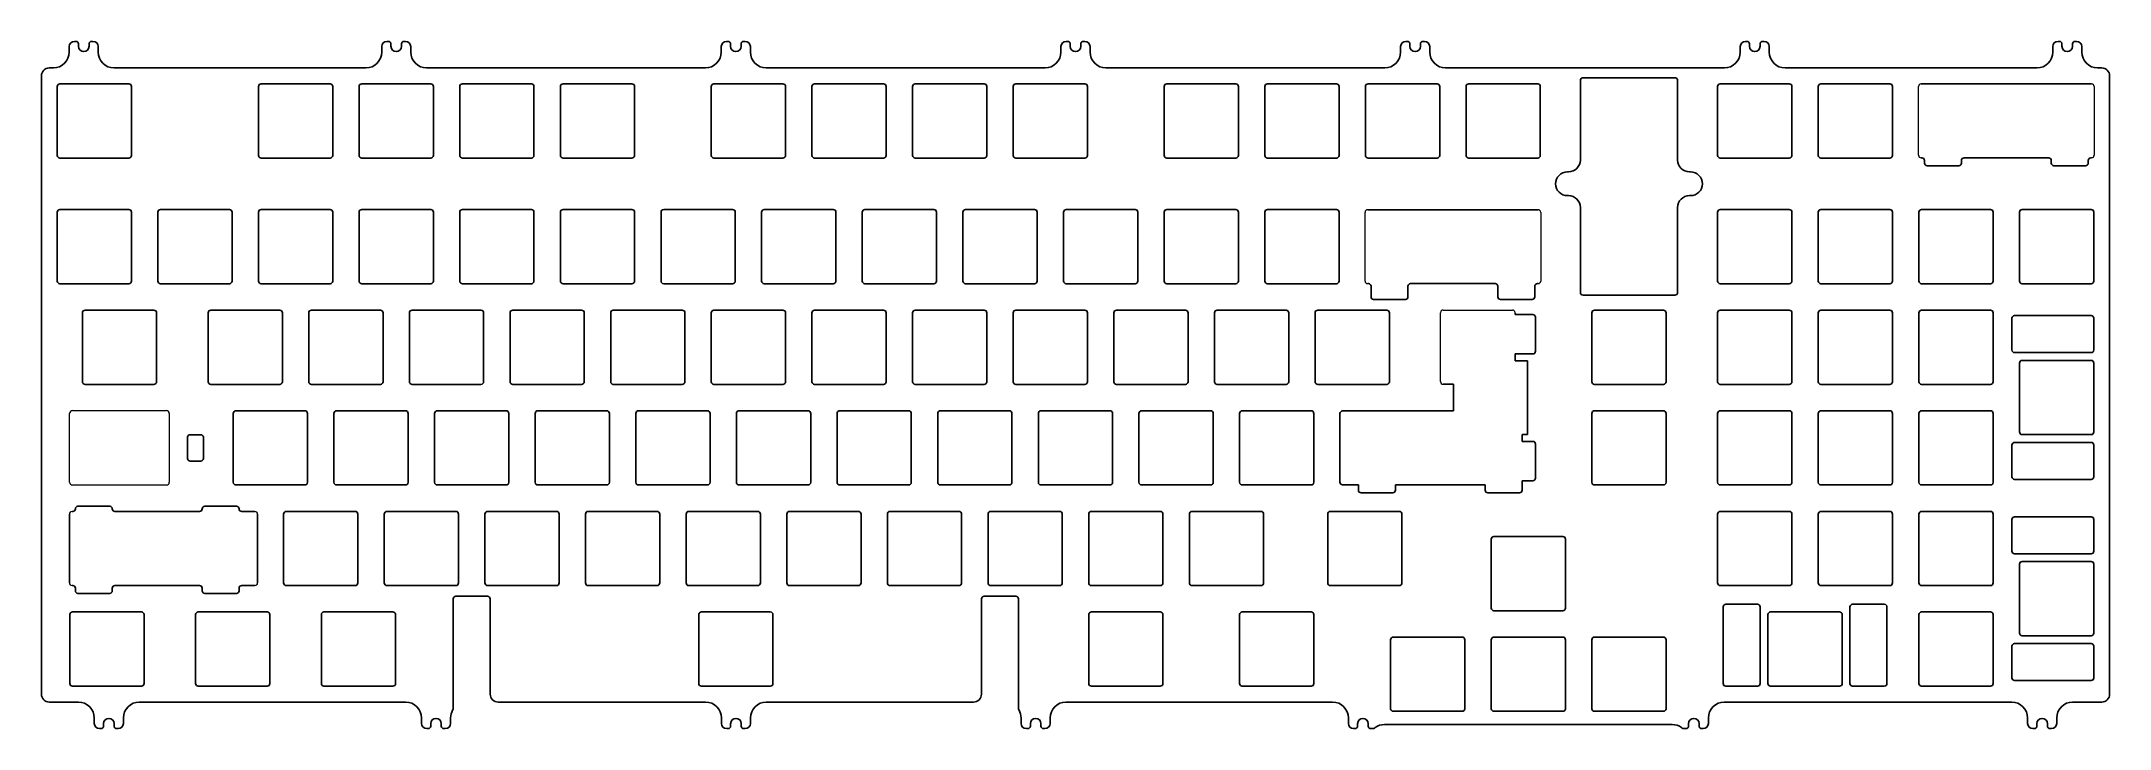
# Model space of a CAD drawing. Header units: millimetres. Extents: x 11 to 402, y 6 to 136.
import ezdxf

# ---------------------------------------------------------------- set-up
doc = ezdxf.new("R2010")
doc.units = ezdxf.units.MM
doc.layers.add('JELLY-00-00-06_PBL1', color=7, linetype='Continuous')
doc.layers.add('Visible_Pen_No__7', color=7, linetype='Continuous', lineweight=18)

msp = doc.modelspace()

# ---------------------------------------------------------------- linework, layer by layer
at = {"color": 51, "true_color": 0xf7f281}
for p, q in [((15.9, 135.17), (15.9, 134.13)), ((17.15, 136.17), (16.9, 136.17)), ((17.65, 135.23), (17.65, 135.67)), ((19.65, 135.23), (19.65, 135.67)), ((20.4, 136.17), (20.15, 136.17)), ((21.4, 135.17), (21.4, 134.13)), ((75.05, 135.17), (75.05, 134.13)), ((76.3, 136.17), (76.05, 136.17)), ((76.8, 135.23), (76.8, 135.67)), ((78.8, 135.23), (78.8, 135.67)), ((79.55, 136.17), (79.3, 136.17)), ((80.55, 135.17), (80.55, 134.13)), ((139.34, 135.17), (139.34, 134.13)), ((140.59, 136.17), (140.34, 136.17)), ((141.09, 135.23), (141.09, 135.67)), ((143.09, 135.23), (143.09, 135.67)), ((143.84, 136.17), (143.59, 136.17)), ((144.84, 135.17), (144.84, 134.13)), ((203.64, 135.17), (203.64, 134.13)), ((204.89, 136.17), (204.64, 136.17)), ((205.39, 135.23), (205.39, 135.67)), ((207.39, 135.23), (207.39, 135.67)), ((208.14, 136.17), (207.89, 136.17)), ((209.14, 135.17), (209.14, 134.13)), ((267.94, 135.17), (267.94, 134.13)), ((269.19, 136.17), (268.94, 136.17)), ((269.69, 135.23), (269.69, 135.67)), ((271.69, 135.23), (271.69, 135.67)), ((272.44, 136.17), (272.19, 136.17)), ((273.44, 135.17), (273.44, 134.13)), ((332.23, 135.17), (332.23, 134.13)), ((333.48, 136.17), (333.23, 136.17)), ((333.98, 135.23), (333.98, 135.67)), ((335.98, 135.23), (335.98, 135.67)), ((336.73, 136.17), (336.48, 136.17)), ((337.73, 135.17), (337.73, 134.13)), ((391.38, 135.17), (391.38, 134.13)), ((392.63, 136.17), (392.38, 136.17)), ((393.13, 135.23), (393.13, 135.67)), ((395.13, 135.23), (395.13, 135.67)), ((395.88, 136.17), (395.63, 136.17)), ((396.88, 135.17), (396.88, 134.13)), ((10.63, 129.63), (10.63, 12.57)), ((12.4, 131.13), (12.13, 131.13)), ((24.4, 131.13), (72.05, 131.13)), ((83.55, 131.13), (136.34, 131.13)), ((147.84, 131.13), (200.64, 131.13)), ((212.14, 131.13), (264.94, 131.13)), ((276.44, 131.13), (329.23, 131.13)), ((340.73, 131.13), (388.38, 131.13)), ((399.88, 131.13), (400.65, 131.13)), ((402.15, 129.63), (402.15, 12.57)), ((366.6, 114.11), (366.48, 114.11)), ((374.1, 113.61), (374.1, 113.11)), ((391.1, 113.61), (391.1, 113.11)), ((398.73, 114.11), (398.6, 114.11)), ((261.83, 90.29), (261.7, 90.29)), ((293.83, 90.29), (293.95, 90.29)), ((262.33, 87.79), (262.33, 89.79)), ((269.33, 89.79), (269.33, 87.79)), ((286.33, 89.79), (286.33, 87.79)), ((293.33, 87.79), (293.33, 89.79)), ((289.59, 84.79), (289.59, 84.42)), ((292.97, 84.42), (289.59, 84.42)), ((289.59, 76.98), (292.97, 76.98)), ((289.59, 75.7), (289.59, 76.98)), ((291.97, 75.7), (289.59, 75.7)), ((291.97, 75.7), (291.97, 61.7)), ((292.97, 76.98), (292.97, 76.98)), ((384.15, 77.23), (398.65, 77.23)), ((256.44, 65.69), (256.44, 52.69)), ((256.94, 66.19), (277.97, 66.19)), ((38.3, 57.19), (38.3, 61.19)), ((38.8, 61.69), (40.8, 61.69)), ((41.3, 61.19), (41.3, 57.19)), ((290.95, 60.42), (290.95, 61.7)), ((290.95, 61.7), (291.97, 61.7)), ((290.95, 60.42), (292.97, 60.42)), ((292.97, 60.42), (292.97, 60.42)), ((384.15, 60.23), (398.65, 60.23)), ((40.8, 56.69), (38.8, 56.69)), ((266.95, 52.19), (266.95, 51.19)), ((283.95, 52.19), (283.95, 51.19)), ((290.95, 51.19), (290.95, 52.98)), ((292.97, 52.98), (290.95, 52.98)), ((24.56, 47.14), (40.56, 47.14)), ((48.56, 47.14), (51.06, 47.14)), ((15.93, 33.64), (15.93, 46.64)), ((51.56, 46.64), (51.56, 33.64)), ((383.65, 39.64), (383.65, 45.64)), ((384.15, 39.14), (398.65, 39.14)), ((16.56, 33.14), (16.43, 33.14)), ((17.06, 32.14), (17.06, 32.64)), ((23.56, 31.64), (17.56, 31.64)), ((24.06, 32.64), (24.06, 32.14)), ((40.56, 33.14), (24.56, 33.14)), ((41.06, 32.64), (41.06, 32.14)), ((47.56, 31.64), (41.56, 31.64)), ((48.06, 32.14), (48.06, 32.64)), ((51.06, 33.14), (48.56, 33.14)), ((336, 29.07), (336, 14.57)), ((353, 29.07), (353, 14.57)), ((353.5, 29.57), (359.5, 29.57)), ((384.15, 22.14), (398.65, 22.14)), ((12.13, 11.07), (17.65, 11.07)), ((20.65, 7.03), (20.65, 8.07)), ((26.15, 7.03), (26.15, 8.07)), ((29.15, 11.07), (79.59, 11.07)), ((82.59, 7.03), (82.59, 8.07)), ((88.09, 7.03), (88.09, 8.07)), ((97.09, 11.07), (136.36, 11.07)), ((139.36, 7.03), (139.36, 8.07)), ((144.86, 7.03), (144.86, 8.07)), ((147.86, 11.07), (187.09, 11.07)), ((196.09, 7.03), (196.09, 8.07)), ((201.59, 7.03), (201.59, 8.07)), ((204.59, 11.07), (255.04, 11.07)), ((258.04, 7.03), (258.04, 8.07)), ((326.19, 7.03), (326.19, 8.07)), ((329.19, 11.07), (383.63, 11.07)), ((386.63, 7.03), (386.63, 8.07)), ((392.13, 7.03), (392.13, 8.07)), ((395.13, 11.07), (400.65, 11.07)), ((21.65, 6.03), (21.9, 6.03)), ((22.4, 6.97), (22.4, 6.53)), ((24.4, 6.97), (24.4, 6.53)), ((24.9, 6.03), (25.15, 6.03)), ((83.59, 6.03), (83.84, 6.03)), ((84.34, 6.97), (84.34, 6.53)), ((86.34, 6.97), (86.34, 6.53)), ((86.84, 6.03), (87.09, 6.03)), ((140.36, 6.03), (140.61, 6.03)), ((141.11, 6.97), (141.11, 6.53)), ((143.11, 6.97), (143.11, 6.53)), ((143.61, 6.03), (143.86, 6.03)), ((197.09, 6.03), (197.34, 6.03)), ((197.84, 6.97), (197.84, 6.53)), ((199.84, 6.97), (199.84, 6.53)), ((200.34, 6.03), (200.59, 6.03)), ((259.04, 6.03), (259.29, 6.03)), ((259.79, 6.97), (259.79, 6.53)), ((261.79, 6.97), (261.79, 6.53)), ((262.29, 6.03), (262.54, 6.03)), ((319.33, 6.81), (264.9, 6.81)), ((321.69, 6.03), (321.94, 6.03)), ((322.44, 6.97), (322.44, 6.53)), ((324.44, 6.97), (324.44, 6.53)), ((324.94, 6.03), (325.19, 6.03)), ((387.63, 6.03), (387.88, 6.03)), ((388.38, 6.97), (388.38, 6.53)), ((390.38, 6.97), (390.38, 6.53)), ((390.88, 6.03), (391.13, 6.03))]:
    msp.add_line(p, q, dxfattribs=at)
at = {"color": 51}
msp.add_line((12.4, 131.13), (12.9, 131.13), dxfattribs=at)
for p, q in [((302.46, 129.28), (319.86, 129.28)), ((301.96, 113.7), (301.96, 128.78)), ((320.36, 113.7), (320.36, 128.78)), ((299.51, 111.45), (299.71, 111.45)), ((322.81, 111.45), (322.61, 111.45)), ((297.26, 109.2), (297.26, 109.2)), ((299.51, 106.95), (299.71, 106.95)), ((322.81, 106.95), (322.61, 106.95)), ((325.06, 109.2), (325.06, 109.2)), ((301.96, 88.62), (301.96, 104.7)), ((320.36, 88.62), (320.36, 104.7)), ((319.86, 88.12), (302.46, 88.12))]:
    msp.add_line(p, q)
at = {"color": 51, "linetype": 'Continuous', "true_color": 0xf7f281}
for p, q in [((398.73, 128.11), (366.48, 128.11)), ((367.1, 113.11), (367.1, 113.61)), ((390.6, 114.11), (374.6, 114.11)), ((398.1, 113.11), (398.1, 113.61)), ((367.6, 112.61), (373.6, 112.61)), ((397.6, 112.61), (391.6, 112.61)), ((261.7, 104.29), (293.95, 104.29)), ((269.83, 90.29), (285.83, 90.29)), ((262.83, 87.29), (268.83, 87.29)), ((292.83, 87.29), (286.83, 87.29)), ((293.47, 83.92), (293.47, 77.48)), ((383.65, 83.73), (383.65, 77.73)), ((398.65, 84.23), (384.15, 84.23)), ((399.15, 83.73), (399.15, 77.73)), ((293.47, 59.92), (293.47, 53.48)), ((383.65, 53.73), (383.65, 59.73)), ((399.15, 53.73), (399.15, 59.73)), ((259.95, 52.19), (259.95, 51.19)), ((266.95, 52.19), (283.95, 52.19)), ((398.65, 53.23), (384.15, 53.23)), ((16.43, 47.14), (16.58, 47.14)), ((23.56, 48.14), (17.56, 48.14)), ((47.56, 48.14), (41.56, 48.14)), ((260.45, 50.69), (266.45, 50.69)), ((290.45, 50.69), (284.45, 50.69)), ((398.65, 46.14), (384.15, 46.14)), ((399.15, 45.64), (399.15, 39.64)), ((88.59, 30.59), (88.59, 10)), ((95.09, 31.09), (89.09, 31.09)), ((95.59, 12.57), (95.59, 30.59)), ((188.59, 12.57), (188.59, 30.59)), ((189.09, 31.09), (195.09, 31.09)), ((195.59, 30.59), (195.59, 10)), ((329, 14.57), (329, 29.07)), ((335.5, 29.57), (329.5, 29.57)), ((360, 14.57), (360, 29.07)), ((383.65, 21.64), (383.65, 15.64)), ((399.15, 15.64), (399.15, 21.64)), ((329.5, 14.07), (335.5, 14.07)), ((359.5, 14.07), (353.5, 14.07)), ((398.65, 15.14), (384.15, 15.14))]:
    msp.add_line(p, q, dxfattribs=at)
at = {"color": 51, "true_color": 0xf7f281}
for points in [[(14.13, 114.08), (27.18, 114.08, 0.414214), (27.68, 114.58), (27.68, 127.63, 0.414214), (27.18, 128.13), (14.13, 128.13, 0.414214), (13.63, 127.63), (13.63, 114.58, 0.414214)], [(52.23, 114.08), (65.28, 114.08, 0.414214), (65.78, 114.58), (65.78, 127.63, 0.414214), (65.28, 128.13), (52.23, 128.13, 0.414214), (51.73, 127.63), (51.73, 114.58, 0.414214)], [(71.28, 114.08), (84.33, 114.08, 0.414214), (84.83, 114.58), (84.83, 127.63, 0.414214), (84.33, 128.13), (71.28, 128.13, 0.414214), (70.78, 127.63), (70.78, 114.58, 0.414214)], [(90.33, 114.08), (103.38, 114.08, 0.414214), (103.88, 114.58), (103.88, 127.63, 0.414214), (103.38, 128.13), (90.33, 128.13, 0.414214), (89.83, 127.63), (89.83, 114.58, 0.414214)], [(109.38, 114.08), (122.43, 114.08, 0.414214), (122.93, 114.58), (122.93, 127.63, 0.414214), (122.43, 128.13), (109.38, 128.13, 0.414214), (108.88, 127.63), (108.88, 114.58, 0.414214)], [(137.95, 114.08), (151, 114.08, 0.414214), (151.5, 114.58), (151.5, 127.63, 0.414214), (151, 128.13), (137.95, 128.13, 0.414214), (137.45, 127.63), (137.45, 114.58, 0.414214)], [(157, 114.08), (170.05, 114.08, 0.414214), (170.55, 114.58), (170.55, 127.63, 0.414214), (170.05, 128.13), (157, 128.13, 0.414214), (156.5, 127.63), (156.5, 114.58, 0.414214)], [(176.05, 114.08), (189.1, 114.08, 0.414214), (189.6, 114.58), (189.6, 127.63, 0.414214), (189.1, 128.13), (176.05, 128.13, 0.414214), (175.55, 127.63), (175.55, 114.58, 0.414214)], [(195.1, 114.08), (208.15, 114.08, 0.414214), (208.65, 114.58), (208.65, 127.63, 0.414214), (208.15, 128.13), (195.1, 128.13, 0.414214), (194.6, 127.63), (194.6, 114.58, 0.414214)], [(223.68, 114.08), (236.73, 114.08, 0.414214), (237.23, 114.58), (237.23, 127.63, 0.414214), (236.73, 128.13), (223.68, 128.13, 0.414214), (223.18, 127.63), (223.18, 114.58, 0.414214)], [(242.73, 114.08), (255.78, 114.08, 0.414214), (256.28, 114.58), (256.28, 127.63, 0.414214), (255.78, 128.13), (242.73, 128.13, 0.414214), (242.23, 127.63), (242.23, 114.58, 0.414214)], [(261.78, 114.08), (274.83, 114.08, 0.414214), (275.33, 114.58), (275.33, 127.63, 0.414214), (274.83, 128.13), (261.78, 128.13, 0.414214), (261.28, 127.63), (261.28, 114.58, 0.414214)], [(280.83, 114.08), (293.88, 114.08, 0.414214), (294.38, 114.58), (294.38, 127.63, 0.414214), (293.88, 128.13), (280.83, 128.13, 0.414214), (280.33, 127.63), (280.33, 114.58, 0.414214)], [(328.45, 114.08), (341.5, 114.08, 0.414214), (342, 114.58), (342, 127.63, 0.414214), (341.5, 128.13), (328.45, 128.13, 0.414214), (327.95, 127.63), (327.95, 114.58, 0.414214)], [(347.5, 114.08), (360.55, 114.08, 0.414214), (361.05, 114.58), (361.05, 127.63, 0.414214), (360.55, 128.13), (347.5, 128.13, 0.414214), (347, 127.63), (347, 114.58, 0.414214)], [(14.13, 90.27), (27.18, 90.27, 0.414214), (27.68, 90.77), (27.68, 103.82, 0.414214), (27.18, 104.32), (14.13, 104.32, 0.414214), (13.63, 103.82), (13.63, 90.77, 0.414214)], [(33.18, 90.27), (46.23, 90.27, 0.414214), (46.73, 90.77), (46.73, 103.82, 0.414214), (46.23, 104.32), (33.18, 104.32, 0.414214), (32.68, 103.82), (32.68, 90.77, 0.414214)], [(52.23, 90.27), (65.28, 90.27, 0.414214), (65.78, 90.77), (65.78, 103.82, 0.414214), (65.28, 104.32), (52.23, 104.32, 0.414214), (51.73, 103.82), (51.73, 90.77, 0.414214)], [(71.28, 90.27), (84.33, 90.27, 0.414214), (84.83, 90.77), (84.83, 103.82, 0.414214), (84.33, 104.32), (71.28, 104.32, 0.414214), (70.78, 103.82), (70.78, 90.77, 0.414214)], [(90.33, 90.27), (103.38, 90.27, 0.414214), (103.88, 90.77), (103.88, 103.82, 0.414214), (103.38, 104.32), (90.33, 104.32, 0.414214), (89.83, 103.82), (89.83, 90.77, 0.414214)], [(109.38, 90.27), (122.43, 90.27, 0.414214), (122.93, 90.77), (122.93, 103.82, 0.414214), (122.43, 104.32), (109.38, 104.32, 0.414214), (108.88, 103.82), (108.88, 90.77, 0.414214)], [(128.43, 90.27), (141.48, 90.27, 0.414214), (141.98, 90.77), (141.98, 103.82, 0.414214), (141.48, 104.32), (128.43, 104.32, 0.414214), (127.93, 103.82), (127.93, 90.77, 0.414214)], [(147.48, 90.27), (160.53, 90.27, 0.414214), (161.03, 90.77), (161.03, 103.82, 0.414214), (160.53, 104.32), (147.48, 104.32, 0.414214), (146.98, 103.82), (146.98, 90.77, 0.414214)], [(166.53, 90.27), (179.58, 90.27, 0.414214), (180.08, 90.77), (180.08, 103.82, 0.414214), (179.58, 104.32), (166.53, 104.32, 0.414214), (166.03, 103.82), (166.03, 90.77, 0.414214)], [(185.58, 90.27), (198.63, 90.27, 0.414214), (199.13, 90.77), (199.13, 103.82, 0.414214), (198.63, 104.32), (185.58, 104.32, 0.414214), (185.08, 103.82), (185.08, 90.77, 0.414214)], [(204.63, 90.27), (217.68, 90.27, 0.414214), (218.18, 90.77), (218.18, 103.82, 0.414214), (217.68, 104.32), (204.63, 104.32, 0.414214), (204.13, 103.82), (204.13, 90.77, 0.414214)], [(223.68, 90.27), (236.73, 90.27, 0.414214), (237.23, 90.77), (237.23, 103.82, 0.414214), (236.73, 104.32), (223.68, 104.32, 0.414214), (223.18, 103.82), (223.18, 90.77, 0.414214)], [(242.73, 90.27), (255.78, 90.27, 0.414214), (256.28, 90.77), (256.28, 103.82, 0.414214), (255.78, 104.32), (242.73, 104.32, 0.414214), (242.23, 103.82), (242.23, 90.77, 0.414214)], [(328.45, 90.27), (341.5, 90.27, 0.414214), (342, 90.77), (342, 103.82, 0.414214), (341.5, 104.32), (328.45, 104.32, 0.414214), (327.95, 103.82), (327.95, 90.77, 0.414214)], [(347.5, 90.27), (360.55, 90.27, 0.414214), (361.05, 90.77), (361.05, 103.82, 0.414214), (360.55, 104.32), (347.5, 104.32, 0.414214), (347, 103.82), (347, 90.77, 0.414214)], [(366.55, 90.27), (379.6, 90.27, 0.414214), (380.1, 90.77), (380.1, 103.82, 0.414214), (379.6, 104.32), (366.55, 104.32, 0.414214), (366.05, 103.82), (366.05, 90.77, 0.414214)], [(385.6, 90.27), (398.65, 90.27, 0.414214), (399.15, 90.77), (399.15, 103.82, 0.414214), (398.65, 104.32), (385.6, 104.32, 0.414214), (385.1, 103.82), (385.1, 90.77, 0.414214)], [(18.89, 71.22), (31.94, 71.22, 0.414214), (32.44, 71.72), (32.44, 84.77, 0.414214), (31.94, 85.27), (18.89, 85.27, 0.414214), (18.39, 84.77), (18.39, 71.72, 0.414214)], [(42.7, 71.22), (55.75, 71.22, 0.414214), (56.25, 71.72), (56.25, 84.77, 0.414214), (55.75, 85.27), (42.7, 85.27, 0.414214), (42.2, 84.77), (42.2, 71.72, 0.414214)], [(61.75, 71.22), (74.8, 71.22, 0.414214), (75.3, 71.72), (75.3, 84.77, 0.414214), (74.8, 85.27), (61.75, 85.27, 0.414214), (61.25, 84.77), (61.25, 71.72, 0.414214)], [(80.8, 71.22), (93.85, 71.22, 0.414214), (94.35, 71.72), (94.35, 84.77, 0.414214), (93.85, 85.27), (80.8, 85.27, 0.414214), (80.3, 84.77), (80.3, 71.72, 0.414214)], [(99.85, 71.22), (112.9, 71.22, 0.414214), (113.4, 71.72), (113.4, 84.77, 0.414214), (112.9, 85.27), (99.85, 85.27, 0.414214), (99.35, 84.77), (99.35, 71.72, 0.414214)], [(118.9, 71.22), (131.95, 71.22, 0.414214), (132.45, 71.72), (132.45, 84.77, 0.414214), (131.95, 85.27), (118.9, 85.27, 0.414214), (118.4, 84.77), (118.4, 71.72, 0.414214)], [(137.95, 71.22), (151, 71.22, 0.414214), (151.5, 71.72), (151.5, 84.77, 0.414214), (151, 85.27), (137.95, 85.27, 0.414214), (137.45, 84.77), (137.45, 71.72, 0.414214)], [(157, 71.22), (170.05, 71.22, 0.414214), (170.55, 71.72), (170.55, 84.77, 0.414214), (170.05, 85.27), (157, 85.27, 0.414214), (156.5, 84.77), (156.5, 71.72, 0.414214)], [(176.05, 71.22), (189.1, 71.22, 0.414214), (189.6, 71.72), (189.6, 84.77, 0.414214), (189.1, 85.27), (176.05, 85.27, 0.414214), (175.55, 84.77), (175.55, 71.72, 0.414214)], [(195.1, 71.22), (208.15, 71.22, 0.414214), (208.65, 71.72), (208.65, 84.77, 0.414214), (208.15, 85.27), (195.1, 85.27, 0.414214), (194.6, 84.77), (194.6, 71.72, 0.414214)], [(214.15, 71.22), (227.2, 71.22, 0.414214), (227.7, 71.72), (227.7, 84.77, 0.414214), (227.2, 85.27), (214.15, 85.27, 0.414214), (213.65, 84.77), (213.65, 71.72, 0.414214)], [(233.2, 71.22), (246.25, 71.22, 0.414214), (246.75, 71.72), (246.75, 84.77, 0.414214), (246.25, 85.27), (233.2, 85.27, 0.414214), (232.7, 84.77), (232.7, 71.72, 0.414214)], [(252.25, 71.22), (265.3, 71.22, 0.414214), (265.8, 71.72), (265.8, 84.77, 0.414214), (265.3, 85.27), (252.25, 85.27, 0.414214), (251.75, 84.77), (251.75, 71.72, 0.414214)], [(304.64, 71.22), (317.69, 71.22, 0.414214), (318.19, 71.72), (318.19, 84.77, 0.414214), (317.69, 85.27), (304.64, 85.27, 0.414214), (304.14, 84.77), (304.14, 71.72, 0.414214)], [(328.45, 71.22), (341.5, 71.22, 0.414214), (342, 71.72), (342, 84.77, 0.414214), (341.5, 85.27), (328.45, 85.27, 0.414214), (327.95, 84.77), (327.95, 71.72, 0.414214)], [(347.5, 71.22), (360.55, 71.22, 0.414214), (361.05, 71.72), (361.05, 84.77, 0.414214), (360.55, 85.27), (347.5, 85.27, 0.414214), (347, 84.77), (347, 71.72, 0.414214)], [(366.55, 71.22), (379.6, 71.22, 0.414214), (380.1, 71.72), (380.1, 84.77, 0.414214), (379.6, 85.27), (366.55, 85.27, 0.414214), (366.05, 84.77), (366.05, 71.72, 0.414214)], [(399.15, 62.21), (399.15, 75.26, 0.414214), (398.65, 75.76), (385.6, 75.76, 0.414214), (385.1, 75.26), (385.1, 62.21, 0.414214), (385.6, 61.71), (398.65, 61.71, 0.414214)], [(47.46, 52.17), (60.51, 52.17, 0.414214), (61.01, 52.67), (61.01, 65.72, 0.414214), (60.51, 66.22), (47.46, 66.22, 0.414214), (46.96, 65.72), (46.96, 52.67, 0.414214)], [(66.51, 52.17), (79.56, 52.17, 0.414214), (80.06, 52.67), (80.06, 65.72, 0.414214), (79.56, 66.22), (66.51, 66.22, 0.414214), (66.01, 65.72), (66.01, 52.67, 0.414214)], [(85.56, 52.17), (98.61, 52.17, 0.414214), (99.11, 52.67), (99.11, 65.72, 0.414214), (98.61, 66.22), (85.56, 66.22, 0.414214), (85.06, 65.72), (85.06, 52.67, 0.414214)], [(104.61, 52.17), (117.66, 52.17, 0.414214), (118.16, 52.67), (118.16, 65.72, 0.414214), (117.66, 66.22), (104.61, 66.22, 0.414214), (104.11, 65.72), (104.11, 52.67, 0.414214)], [(123.66, 52.17), (136.71, 52.17, 0.414214), (137.21, 52.67), (137.21, 65.72, 0.414214), (136.71, 66.22), (123.66, 66.22, 0.414214), (123.16, 65.72), (123.16, 52.67, 0.414214)], [(142.71, 52.17), (155.76, 52.17, 0.414214), (156.26, 52.67), (156.26, 65.72, 0.414214), (155.76, 66.22), (142.71, 66.22, 0.414214), (142.21, 65.72), (142.21, 52.67, 0.414214)], [(161.76, 52.17), (174.81, 52.17, 0.414214), (175.31, 52.67), (175.31, 65.72, 0.414214), (174.81, 66.22), (161.76, 66.22, 0.414214), (161.26, 65.72), (161.26, 52.67, 0.414214)], [(180.81, 52.17), (193.86, 52.17, 0.414214), (194.36, 52.67), (194.36, 65.72, 0.414214), (193.86, 66.22), (180.81, 66.22, 0.414214), (180.31, 65.72), (180.31, 52.67, 0.414214)], [(199.86, 52.17), (212.91, 52.17, 0.414214), (213.41, 52.67), (213.41, 65.72, 0.414214), (212.91, 66.22), (199.86, 66.22, 0.414214), (199.36, 65.72), (199.36, 52.67, 0.414214)], [(218.91, 52.17), (231.96, 52.17, 0.414214), (232.46, 52.67), (232.46, 65.72, 0.414214), (231.96, 66.22), (218.91, 66.22, 0.414214), (218.41, 65.72), (218.41, 52.67, 0.414214)], [(237.96, 52.17), (251.01, 52.17, 0.414214), (251.51, 52.67), (251.51, 65.72, 0.414214), (251.01, 66.22), (237.96, 66.22, 0.414214), (237.46, 65.72), (237.46, 52.67, 0.414214)], [(304.64, 52.17), (317.69, 52.17, 0.414214), (318.19, 52.67), (318.19, 65.72, 0.414214), (317.69, 66.22), (304.64, 66.22, 0.414214), (304.14, 65.72), (304.14, 52.67, 0.414214)], [(328.45, 52.17), (341.5, 52.17, 0.414214), (342, 52.67), (342, 65.72, 0.414214), (341.5, 66.22), (328.45, 66.22, 0.414214), (327.95, 65.72), (327.95, 52.67, 0.414214)], [(347.5, 52.17), (360.55, 52.17, 0.414214), (361.05, 52.67), (361.05, 65.72, 0.414214), (360.55, 66.22), (347.5, 66.22, 0.414214), (347, 65.72), (347, 52.67, 0.414214)], [(366.55, 52.17), (379.6, 52.17, 0.414214), (380.1, 52.67), (380.1, 65.72, 0.414214), (379.6, 66.22), (366.55, 66.22, 0.414214), (366.05, 65.72), (366.05, 52.67, 0.414214)], [(56.99, 33.12), (70.04, 33.12, 0.414214), (70.54, 33.62), (70.54, 46.67, 0.414214), (70.04, 47.17), (56.99, 47.17, 0.414214), (56.49, 46.67), (56.49, 33.62, 0.414214)], [(76.04, 33.12), (89.09, 33.12, 0.414214), (89.59, 33.62), (89.59, 46.67, 0.414214), (89.09, 47.17), (76.04, 47.17, 0.414214), (75.54, 46.67), (75.54, 33.62, 0.414214)], [(95.09, 33.12), (108.14, 33.12, 0.414214), (108.64, 33.62), (108.64, 46.67, 0.414214), (108.14, 47.17), (95.09, 47.17, 0.414214), (94.59, 46.67), (94.59, 33.62, 0.414214)], [(114.14, 33.12), (127.19, 33.12, 0.414214), (127.69, 33.62), (127.69, 46.67, 0.414214), (127.19, 47.17), (114.14, 47.17, 0.414214), (113.64, 46.67), (113.64, 33.62, 0.414214)], [(133.19, 33.12), (146.24, 33.12, 0.414214), (146.74, 33.62), (146.74, 46.67, 0.414214), (146.24, 47.17), (133.19, 47.17, 0.414214), (132.69, 46.67), (132.69, 33.62, 0.414214)], [(152.24, 33.12), (165.29, 33.12, 0.414214), (165.79, 33.62), (165.79, 46.67, 0.414214), (165.29, 47.17), (152.24, 47.17, 0.414214), (151.74, 46.67), (151.74, 33.62, 0.414214)], [(171.29, 33.12), (184.34, 33.12, 0.414214), (184.84, 33.62), (184.84, 46.67, 0.414214), (184.34, 47.17), (171.29, 47.17, 0.414214), (170.79, 46.67), (170.79, 33.62, 0.414214)], [(190.34, 33.12), (203.39, 33.12, 0.414214), (203.89, 33.62), (203.89, 46.67, 0.414214), (203.39, 47.17), (190.34, 47.17, 0.414214), (189.84, 46.67), (189.84, 33.62, 0.414214)], [(209.39, 33.12), (222.44, 33.12, 0.414214), (222.94, 33.62), (222.94, 46.67, 0.414214), (222.44, 47.17), (209.39, 47.17, 0.414214), (208.89, 46.67), (208.89, 33.62, 0.414214)], [(228.44, 33.12), (241.49, 33.12, 0.414214), (241.99, 33.62), (241.99, 46.67, 0.414214), (241.49, 47.17), (228.44, 47.17, 0.414214), (227.94, 46.67), (227.94, 33.62, 0.414214)], [(254.63, 33.12), (267.68, 33.12, 0.414214), (268.18, 33.62), (268.18, 46.67, 0.414214), (267.68, 47.17), (254.63, 47.17, 0.414214), (254.13, 46.67), (254.13, 33.62, 0.414214)], [(328.45, 33.12), (341.5, 33.12, 0.414214), (342, 33.62), (342, 46.67, 0.414214), (341.5, 47.17), (328.45, 47.17, 0.414214), (327.95, 46.67), (327.95, 33.62, 0.414214)], [(347.5, 33.12), (360.55, 33.12, 0.414214), (361.05, 33.62), (361.05, 46.67, 0.414214), (360.55, 47.17), (347.5, 47.17, 0.414214), (347, 46.67), (347, 33.62, 0.414214)], [(366.55, 33.12), (379.6, 33.12, 0.414214), (380.1, 33.62), (380.1, 46.67, 0.414214), (379.6, 47.17), (366.55, 47.17, 0.414214), (366.05, 46.67), (366.05, 33.62, 0.414214)], [(285.59, 28.36), (298.64, 28.36, 0.414214), (299.14, 28.86), (299.14, 41.91, 0.414214), (298.64, 42.41), (285.59, 42.41, 0.414214), (285.09, 41.91), (285.09, 28.86, 0.414214)], [(399.15, 24.12), (399.15, 37.17, 0.414214), (398.65, 37.67), (385.6, 37.67, 0.414214), (385.1, 37.17), (385.1, 24.12, 0.414214), (385.6, 23.62), (398.65, 23.62, 0.414214)], [(16.51, 14.07), (29.56, 14.07, 0.414214), (30.06, 14.57), (30.06, 27.62, 0.414214), (29.56, 28.12), (16.51, 28.12, 0.414214), (16.01, 27.62), (16.01, 14.57, 0.414214)], [(40.32, 14.07), (53.37, 14.07, 0.414214), (53.87, 14.57), (53.87, 27.62, 0.414214), (53.37, 28.12), (40.32, 28.12, 0.414214), (39.82, 27.62), (39.82, 14.57, 0.414214)], [(64.13, 14.07), (77.18, 14.07, 0.414214), (77.68, 14.57), (77.68, 27.62, 0.414214), (77.18, 28.12), (64.13, 28.12, 0.414214), (63.63, 27.62), (63.63, 14.57, 0.414214)], [(135.57, 14.07), (148.62, 14.07, 0.414214), (149.12, 14.57), (149.12, 27.62, 0.414214), (148.62, 28.12), (135.57, 28.12, 0.414214), (135.07, 27.62), (135.07, 14.57, 0.414214)], [(209.39, 14.07), (222.44, 14.07, 0.414214), (222.94, 14.57), (222.94, 27.62, 0.414214), (222.44, 28.12), (209.39, 28.12, 0.414214), (208.89, 27.62), (208.89, 14.57, 0.414214)], [(237.96, 14.07), (251.01, 14.07, 0.414214), (251.51, 14.57), (251.51, 27.62, 0.414214), (251.01, 28.12), (237.96, 28.12, 0.414214), (237.46, 27.62), (237.46, 14.57, 0.414214)], [(337.98, 14.07), (351.03, 14.07, 0.414214), (351.53, 14.57), (351.53, 27.62, 0.414214), (351.03, 28.12), (337.98, 28.12, 0.414214), (337.48, 27.62), (337.48, 14.57, 0.414214)], [(366.55, 14.07), (379.6, 14.07, 0.414214), (380.1, 14.57), (380.1, 27.62, 0.414214), (379.6, 28.12), (366.55, 28.12, 0.414214), (366.05, 27.62), (366.05, 14.57, 0.414214)], [(266.54, 9.31), (279.59, 9.31, 0.414214), (280.09, 9.81), (280.09, 22.86, 0.414214), (279.59, 23.36), (266.54, 23.36, 0.414214), (266.04, 22.86), (266.04, 9.81, 0.414214)], [(285.59, 9.31), (298.64, 9.31, 0.414214), (299.14, 9.81), (299.14, 22.86, 0.414214), (298.64, 23.36), (285.59, 23.36, 0.414214), (285.09, 22.86), (285.09, 9.81, 0.414214)], [(304.64, 9.31), (317.69, 9.31, 0.414214), (318.19, 9.81), (318.19, 22.86, 0.414214), (317.69, 23.36), (304.64, 23.36, 0.414214), (304.14, 22.86), (304.14, 9.81, 0.414214)]]:
    msp.add_lwpolyline(points, format="xyb", close=True, dxfattribs=at)
for centre, radius, start, end in [((12.9, 134.13), 3, 270, 0), ((16.9, 135.17), 1, 90, 180), ((17.15, 135.67), 0.5, 0, 90), ((18.65, 135.23), 1, 180, 0), ((20.15, 135.67), 0.5, 90, 180), ((20.4, 135.17), 1, 0, 90), ((24.4, 134.13), 3, 180, 270), ((72.05, 134.13), 3, 270, 0), ((76.05, 135.17), 1, 90, 180), ((76.3, 135.67), 0.5, 0, 90), ((77.8, 135.23), 1, 180, 0), ((79.3, 135.67), 0.5, 90, 180), ((79.55, 135.17), 1, 0, 90), ((83.55, 134.13), 3, 180, 270), ((136.34, 134.13), 3, 270, 0), ((140.34, 135.17), 1, 90, 180), ((140.59, 135.67), 0.5, 0, 90), ((142.09, 135.23), 1, 180, 0), ((143.59, 135.67), 0.5, 90, 180), ((143.84, 135.17), 1, 0, 90), ((147.84, 134.13), 3, 180, 270), ((200.64, 134.13), 3, 270, 0), ((204.64, 135.17), 1, 90, 180), ((204.89, 135.67), 0.5, 0, 90), ((206.39, 135.23), 1, 180, 0), ((207.89, 135.67), 0.5, 90, 180), ((208.14, 135.17), 1, 0, 90), ((212.14, 134.13), 3, 180, 270), ((264.94, 134.13), 3, 270, 0), ((268.94, 135.17), 1, 90, 180), ((269.19, 135.67), 0.5, 0, 90), ((270.69, 135.23), 1, 180, 0), ((272.19, 135.67), 0.5, 90, 180), ((272.44, 135.17), 1, 0, 90), ((276.44, 134.13), 3, 180, 270), ((329.23, 134.13), 3, 270, 0), ((333.23, 135.17), 1, 90, 180), ((333.48, 135.67), 0.5, 0, 90), ((334.98, 135.23), 1, 180, 0), ((336.48, 135.67), 0.5, 90, 180), ((336.73, 135.17), 1, 0, 90), ((340.73, 134.13), 3, 180, 270), ((388.38, 134.13), 3, 270, 0), ((392.38, 135.17), 1, 90, 180), ((392.63, 135.67), 0.5, 0, 90), ((394.13, 135.23), 1, 180, 0), ((395.63, 135.67), 0.5, 90, 180), ((395.88, 135.17), 1, 0, 90), ((399.88, 134.13), 3, 180, 270), ((12.13, 129.63), 1.5, 90, 180), ((400.65, 129.63), 1.5, 0, 90), ((366.6, 113.61), 0.5, 360, 90), ((374.6, 113.61), 0.5, 90, 180), ((390.6, 113.61), 0.5, 0, 90), ((398.6, 113.61), 0.5, 90, 180), ((373.6, 113.11), 0.5, 270, 0), ((391.6, 113.11), 0.5, 180, 270), ((261.83, 89.79), 0.5, 0, 90), ((269.83, 89.79), 0.5, 90, 180), ((285.83, 89.79), 0.5, 0, 90), ((293.83, 89.79), 0.5, 90, 180), ((268.83, 87.79), 0.5, 270, 0), ((286.83, 87.79), 0.5, 180, 270), ((292.97, 77.48), 0.5, 270, 0), ((384.15, 77.73), 0.5, 180, 270), ((398.65, 77.73), 0.5, 270, 0), ((256.94, 65.69), 0.5, 90, 180), ((38.8, 61.19), 0.5, 90, 180), ((40.8, 61.19), 0.5, 0, 90), ((292.97, 59.92), 0.5, 0, 90), ((384.15, 59.73), 0.5, 90, 180), ((398.65, 59.73), 0.5, 0, 90), ((38.8, 57.19), 0.5, 180, 270), ((40.8, 57.19), 0.5, 270, 0), ((256.94, 52.69), 0.5, 180, 270), ((266.45, 51.19), 0.5, 270, 0), ((284.45, 51.19), 0.5, 180, 270), ((16.56, 47.64), 0.5, 270, 0), ((17.56, 47.64), 0.5, 90, 180), ((24.56, 47.64), 0.5, 180, 270), ((40.56, 47.64), 0.5, 270, 0), ((41.56, 47.64), 0.5, 90, 180), ((48.56, 47.64), 0.5, 180, 270), ((384.15, 39.64), 0.5, 180, 270), ((398.65, 39.64), 0.5, 270, 0), ((16.56, 32.64), 0.5, 0, 90), ((23.56, 32.14), 0.5, 270, 0), ((24.56, 32.64), 0.5, 90, 180), ((40.56, 32.64), 0.5, 0, 90), ((41.56, 32.14), 0.5, 180, 270), ((48.56, 32.64), 0.5, 90, 180), ((335.5, 29.07), 0.5, 360, 90), ((353.5, 29.07), 0.5, 90, 180), ((384.15, 21.64), 0.5, 90, 180), ((398.65, 21.64), 0.5, 0, 90), ((12.13, 12.57), 1.5, 180, 270), ((97.09, 12.57), 1.5, 180, 270), ((187.09, 12.57), 1.5, 270, 0), ((335.5, 14.57), 0.5, 270, 0), ((353.5, 14.57), 0.5, 180, 270), ((400.65, 12.57), 1.5, 270, 0), ((17.65, 8.07), 3, 0, 90), ((23.4, 6.97), 1, 0, 180), ((29.15, 8.07), 3, 90, 180), ((79.59, 8.07), 3, 0, 90), ((85.34, 6.97), 1, 0, 180), ((91.09, 8.07), 3, 151.045, 180), ((87.59, 10), 1, 331.045, 0), ((136.36, 8.07), 3, 0, 90), ((142.11, 6.97), 1, 0, 180), ((147.86, 8.07), 3, 90, 180), ((196.59, 10), 1, 180, 208.955), ((193.09, 8.07), 3, 0, 28.955), ((198.84, 6.97), 1, 0, 180), ((204.59, 8.07), 3, 90, 180), ((255.04, 8.07), 3, 0, 90), ((260.79, 6.97), 1, 0, 180), ((323.44, 6.97), 1, 0, 180), ((329.19, 8.07), 3, 90, 180), ((383.63, 8.07), 3, 0, 90), ((389.38, 6.97), 1, 0, 180), ((389.38, 6.97), 1, 0, 180), ((395.13, 8.07), 3, 90, 180), ((21.65, 7.03), 1, 180, 270), ((21.9, 6.53), 0.5, 270, 0), ((24.9, 6.53), 0.5, 180, 270), ((25.15, 7.03), 1, 270, 0), ((83.59, 7.03), 1, 180, 270), ((83.84, 6.53), 0.5, 270, 0), ((86.84, 6.53), 0.5, 180, 270), ((87.09, 7.03), 1, 270, 0), ((140.36, 7.03), 1, 180, 270), ((140.61, 6.53), 0.5, 270, 0), ((143.61, 6.53), 0.5, 180, 270), ((143.86, 7.03), 1, 270, 0), ((197.09, 7.03), 1, 180, 270), ((197.34, 6.53), 0.5, 270, 0), ((200.34, 6.53), 0.5, 180, 270), ((200.59, 7.03), 1, 270, 0), ((259.04, 7.03), 1, 180, 270), ((259.29, 6.53), 0.5, 270, 0), ((262.29, 6.53), 0.5, 180, 270), ((262.54, 7.03), 1, 270, 306.2689), ((264.9, 3.81), 3, 90, 126.2689), ((319.33, 3.81), 3, 53.7311, 90), ((321.69, 7.03), 1, 233.7311, 270), ((321.94, 6.53), 0.5, 270, 0), ((324.94, 6.53), 0.5, 180, 270), ((325.19, 7.03), 1, 270, 0), ((387.63, 7.03), 1, 180, 270), ((387.88, 6.53), 0.5, 270, 0), ((390.88, 6.53), 0.5, 180, 270), ((391.13, 7.03), 1, 270, 0)]:
    msp.add_arc(centre, radius, start, end, dxfattribs=at)
for centre, radius, start, end in [((302.46, 128.78), 0.5, 90, 180), ((319.86, 128.78), 0.5, 360, 90), ((299.71, 113.7), 2.25, 270, 360), ((322.61, 113.7), 2.25, 180, 270), ((299.51, 109.2), 2.25, 90, 180), ((322.81, 109.2), 2.25, 0, 90), ((299.51, 109.2), 2.25, 180, 270), ((299.71, 104.7), 2.25, 0, 90), ((322.61, 104.7), 2.25, 90, 180), ((322.81, 109.2), 2.25, 270, 0), ((302.46, 88.62), 0.5, 180, 270), ((319.86, 88.62), 0.5, 270, 0)]:
    msp.add_arc(centre, radius, start, end)
at = {"color": 51, "linetype": 'Continuous', "true_color": 0xf7f281}
for centre, start, end in [((367.6, 113.11), 180, 270), ((397.6, 113.11), 270, 0), ((262.83, 87.79), 180, 270), ((292.83, 87.79), 270, 360), ((292.97, 83.92), 0, 90), ((384.15, 83.73), 90, 180), ((398.65, 83.73), 0, 90), ((260.45, 51.19), 180, 270), ((290.45, 51.19), 270, 360), ((292.97, 53.48), 270, 0), ((384.15, 53.73), 180, 270), ((398.65, 53.73), 270, 0), ((23.56, 47.64), 0, 90), ((47.56, 47.64), 0, 90), ((384.15, 45.64), 90, 180), ((398.65, 45.64), 0, 90), ((17.56, 32.14), 180, 270), ((47.56, 32.14), 270, 360), ((89.09, 30.59), 90, 180), ((95.09, 30.59), 359.9999, 90), ((189.09, 30.59), 90, 180.0001), ((195.09, 30.59), 0, 90), ((329.5, 29.07), 90, 180), ((359.5, 29.07), 0, 90), ((329.5, 14.57), 180, 270), ((359.5, 14.57), 270, 0), ((384.15, 15.64), 180, 270), ((398.65, 15.64), 270, 0)]:
    msp.add_arc(centre, 0.5, start, end, dxfattribs=at)
at = {"layer": 'JELLY-00-00-06_PBL1', "color": 51, "linetype": 'Continuous', "true_color": 0xf7f281}
for p, q in [((277.97, 71.24), (275.99, 71.24)), ((277.97, 66.19), (277.97, 71.24)), ((259.95, 52.19), (256.94, 52.19))]:
    msp.add_line(p, q, dxfattribs=at)
at = {"layer": 'Visible_Pen_No__7', "color": 51, "linetype": 'Continuous', "lineweight": 18, "true_color": 0xf7f281}
for p, q in [((365.98, 114.61), (365.98, 127.61)), ((399.23, 127.61), (399.23, 114.61)), ((261.2, 90.79), (261.2, 103.79)), ((294.45, 103.79), (294.45, 90.79)), ((275.49, 71.74), (275.49, 84.79)), ((275.99, 85.29), (289.09, 85.29)), ((15.98, 52.69), (15.98, 65.69)), ((16.53, 66.24), (34.3, 66.24)), ((34.85, 65.69), (34.85, 52.69)), ((34.3, 52.14), (16.53, 52.14))]:
    msp.add_line(p, q, dxfattribs=at)
for centre, radius, start, end in [((366.48, 127.61), 0.5, 90, 180), ((398.73, 127.61), 0.5, 0, 90), ((366.48, 114.61), 0.5, 180, 270), ((398.73, 114.61), 0.5, 270, 0), ((261.7, 103.79), 0.5, 90, 180), ((293.95, 103.79), 0.5, 0, 90), ((261.7, 90.79), 0.5, 180, 270), ((293.95, 90.79), 0.5, 270, 0), ((275.99, 84.79), 0.5, 90, 180), ((289.09, 84.79), 0.5, 0, 90), ((275.99, 71.74), 0.5, 180, 270), ((16.53, 65.69), 0.55, 90, 180), ((34.3, 65.69), 0.55, 0, 90), ((16.53, 52.69), 0.55, 180, 270), ((34.3, 52.69), 0.55, 270, 0), ((16.43, 46.64), 0.5, 90, 180), ((51.06, 46.64), 0.5, 0, 90), ((16.43, 33.64), 0.5, 180, 270), ((51.06, 33.64), 0.5, 270, 0)]:
    msp.add_arc(centre, radius, start, end, dxfattribs=at)

doc.saveas('drawing.dxf')
